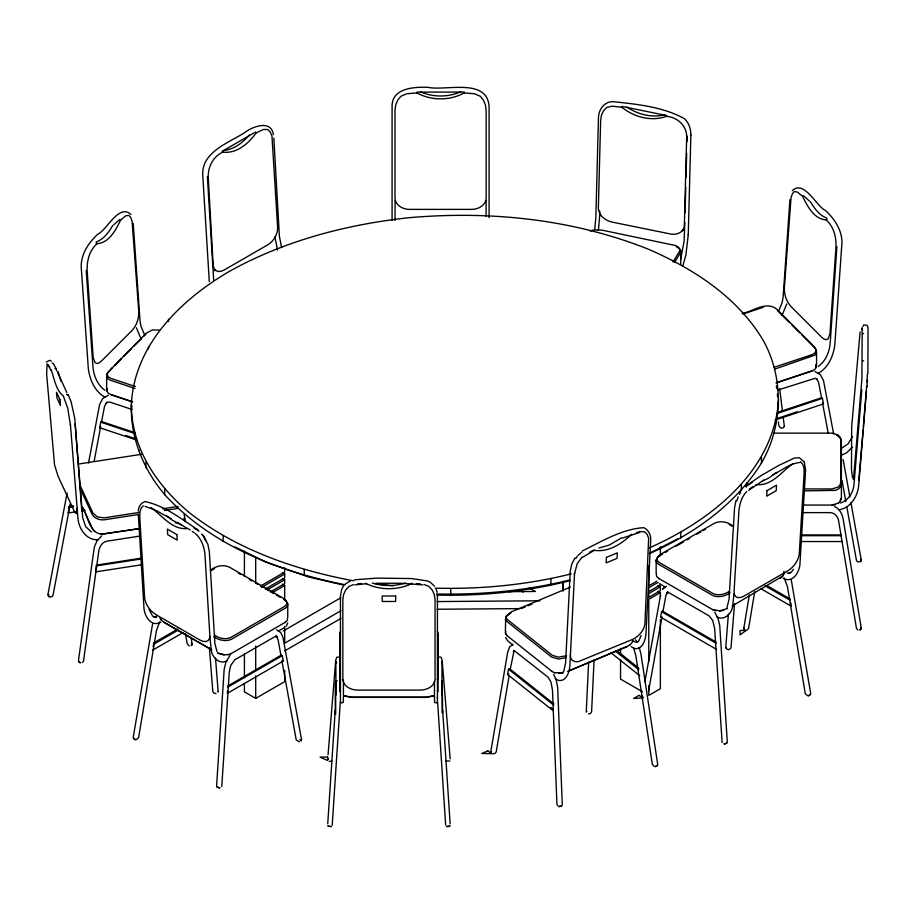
<?xml version="1.0" encoding="UTF-8"?>
<svg xmlns="http://www.w3.org/2000/svg" width="914" height="914" viewBox="0 0 914 914"><rect width="100%" height="100%" fill="white"/><g stroke="black" fill="none" stroke-linecap="round" stroke-linejoin="round"><path stroke-width="1.37" d="M861.891 329.611L862.199 327.783L861.891 379.036L853.459 479.496L853.333 478.708M598.464 117.975C598.327 109.771 604.565 101.123 613.408 101.683C637.458 104.299 663.176 106.835 684.552 118.74C688.985 122.967 691.007 129.205 690.87 135.249M598.384 230.328L599.607 216.538M682.712 266.362L685.877 255.04L688.265 234.601M562.967 591.175L563.195 581.304M563.161 590.398L563.355 581.932M598.464 117.746L595.859 217.246L594.786 229.026M599.607 216.721L599.755 211.043M684.837 222.559L684.14 241.045L680.587 259.747M685.1 212.642L685.774 187.142M686.026 177.236L686.665 153.152M686.962 141.819L687.111 136.152M688.253 234.784L690.87 135.032M867.877 373.575L868.049 327.486L867.043 325.258L863.764 324.927L863.022 326.481M586.251 711.743L588.627 662.159M594.089 659.874L591.587 711.972L590.513 713.388L588.547 713.971M340.282 701.998L332.239 825.136M574.575 572.804L569.97 664.318C569.742 670.682 566.988 681.901 558.42 680.427L555.438 678.805M867.397 373.952L866.918 382.086M733.976 593.7L732.662 606.348M216.618 785.56L224.181 669.299L225.941 662.09L230.031 655.327M227.552 690.881L227.392 693.315L283.283 661.051L282.3 655.646L281.249 655.144L227.952 685.911M327.738 823.834L335.244 710.087M106.584 390.187L106.755 374.112L112.456 367.577M106.927 388.381L106.755 390.872L108.081 393.009L111.028 394.757L132.633 401.954M107.224 391.295L107.384 388.918M789.924 199.618L783.138 296.844L782.224 302.283L778.579 311.148M836.916 246.7L830.141 343.847C829.147 352.61 825.605 361.03 818.373 366.411M866.689 385.697L863.319 426.941M725.727 647.809L728.389 614.162M734.536 603.686L731.006 647.957L728.744 649.785L726.413 648.814M328.057 754.804L335.746 660.079L336.843 657.166L339.094 657.097M337.186 680.85L335.689 680.747L335.278 685.808L335.278 714.325M867.455 380.03L866.826 387.308M861.799 389.787L853.984 484.706C853.322 492.178 848.58 500.266 840.514 503.02M863.09 429.786L858.794 480.147M866.483 390.769L858.634 486.042C857.446 496.748 850.374 508.184 839.041 509.772M416.978 92.908L406.719 93.765L400.949 96.244L397.761 100.083L395.705 104.973L394.985 110.445L394.985 198.132C395.328 205.342 402.903 209.409 409.449 209.386L471.704 209.386C478.251 209.409 485.825 205.342 486.168 198.132L486.168 110.445L485.448 104.973L483.392 100.083L480.204 96.244L474.446 93.765L464.175 92.908C449.848 100.848 431.305 100.848 416.978 92.908L417.081 91.868M505.362 632.922L505.671 617.064L510.892 612.906M505.853 631.346L505.556 633.608L506.916 635.573L552.262 671.641M632.591 640.017L632.294 642.291L629.975 644.93M78.513 660.171L94.279 547.303L97.09 540.562L101.74 535.878M141.213 558.168L96.267 565.126L95.81 571.856L141.613 564.772M283.706 599.321L286.436 601.481L287.739 603.903L287.407 606.211L285.511 608.05L231.402 639.286C225.644 641.936 218.926 640.154 213.83 636.83M287.556 618.161L287.236 620.423L284.94 622.571M138.288 511.086C138.3 506.87 141.007 502.894 145.029 501.58C164.68 505.671 181.669 519.118 198.258 530.109M81.814 511.2L74.754 418.281L71.052 401.577L68.322 395.042L66.768 394.174M345.446 584.834C278.85 571.604 211.568 545.635 164.703 494.668C143.395 469.43 130.188 437.669 131.353 404.342C134.267 345.001 180.744 299.872 229.128 271.515C284.22 240.782 346.109 224.57 408.524 217.749C489.561 210.563 572.724 218.96 648.609 249.305C694.32 269.139 738.535 297.804 764.058 341.836C784.109 379.538 782.795 426.21 761.431 463.078C735.324 504.791 693.692 533.925 649.317 553.644M131.353 410.112L132.016 405.93M574.358 574.426L577.157 563.732L582.001 557.197M778.579 399.452C774.181 471.373 710.441 520.934 649.317 547.874M676.326 246.7L679.308 248.562L680.736 250.722L680.393 252.858L674.578 262.375M743.916 627.552L749.331 594.945M754.701 591.701L748.612 628.409L747.161 629.975M133.204 737.438L152.638 623.634M153.141 646.689L153.541 644.347L177.762 630.363M490.784 751.708L507.624 652.55L509.509 646.998L512.8 644.29M552.924 710.555L507.613 674.509L508.515 669.197L509.726 668.785L553.895 703.929M509.018 676.394L496.188 751.982L494.977 753.433L492.623 753.844M510.206 669.402L514.114 650.528L548.16 677.308L551.005 682.141L552.49 690.184L556.923 804.32L557.677 805.6M644.861 681.855L660.548 595.174M716.496 649.386L660.616 617.121L661.599 611.729L662.65 611.226L715.948 641.994M648.506 691.418L661.942 617.167M662.947 611.569L665.883 595.528L667.906 592.169L666.854 592.672L669.379 592.946L709.081 615.865L712.692 620.412L714.611 628.306L722.129 742.499M441.862 662.399L442.01 661.599L441.976 695.177M47.951 594.42L67.076 493.012M69.064 506.55L73.291 505.808M75.359 511.863L68.424 512.937L69.087 506.459M70.287 503.74L53.001 595.425L52.155 596.522L49.687 596.991M88.521 462.987L99.637 404.434L102.756 398.55L108.332 395.225M135.9 439.794L99.66 427.718L100.711 422.165L101.454 421.514L134.838 432.642M94.108 461.387L100.643 426.712M101.683 421.171L104.596 406.044L106.847 402.343L106.104 402.983L107.909 402.057L110.514 402.286L132.13 409.495M642.439 696.091L642.896 696.994M860.108 331.908L851.665 426.872L851.471 469.659L852.545 477.691M287.716 622.925L286.333 626.181M735.999 500.495L734.57 507.727L729.029 599.538L726.916 607.707M841.394 483.986L840.674 486.625L838.629 488.876L835.579 490.372L803.635 490.898M840.115 501.26L840.8 498.747M841.234 498.244L840.526 500.861L838.207 503.363M666.363 116.341C677.8 117.163 687.431 126.269 686.643 138.06L684.346 225.518C684.083 232.373 676.326 235.412 670.408 233.973L611.706 222.011C605.068 220.514 598.59 215.213 598.35 208.004L600.647 120.545L601.469 115.221L603.548 110.743L606.645 107.532L612.151 106.161L621.851 107.269C633.985 117.072 651.362 121.87 666.363 116.341L666.649 115.324M221.771 786.417L229.288 672.224L230.705 665.506L234.818 659.794L274.52 636.864L277.045 636.601L275.902 636.281L276.485 636.373M641.068 635.516L638.783 641.045L636.704 642.359L637.709 642.119L635.333 642.108L632.808 640.737M736.901 500.826L738.204 496.816M786.748 303.951L782.064 315.296M732.571 606.805C731.486 613.877 723.899 621.212 716.645 616.687M183.691 519.609L184.651 517.175L184.16 514.548M744.339 628.329L744.316 629.712M860.737 561.539L860.508 559.985M852.534 436.412L848.135 443.873L841.531 448.271M340.614 631.254L339.7 633.333L339.7 677.514L340.614 679.593M437.28 679.593L438.194 677.514L438.194 633.333L437.28 631.254M97.021 243.695C89.069 250.744 86.579 261.598 87.218 271.835L93.194 357.523L95.01 362.607L96.77 363.452L98.906 363.007L101.203 361.293L132.324 330.171C136.723 325.224 138.928 318.506 138.791 311.937L132.084 221.257L130.725 217.509L128.874 215.35L125.812 215.807L120.625 220.091C115.861 229.814 109.223 242.941 97.021 243.695L96.061 242.941M621.851 107.269L622.343 106.287M739.437 494.394L740.66 491.972M656.161 573.535L656.161 559.974L657.463 557.563L662.639 553.987M343.39 586.194L341.722 589.279L340.442 595.7L340.442 701.803L341.048 702.923L343.276 702.455L343.436 696.297M327.852 759.363L328.526 758.814M449.631 826.222L446.786 826.599M450.031 825.788L449.368 826.336A5.107 2.948 0 0 1 446.535 826.313M574.872 558.031L571.661 564.441L570.222 571.33L565.617 662.684L563.961 670.67L562.27 673.275M159.676 621.908L156.477 630.466L138.608 737.655L136.14 739.7M575.843 558.477L577.225 556.18M112.776 225.461C108.8 232.11 103.865 239.148 96.301 241.936M672.99 261.987L679.536 251.27L679.856 249.293L678.531 247.294L675.777 245.58L601.698 230.088L593.483 229.974L590.284 231.048M801.624 334.707L814.717 347.811L816.385 350.302L816.556 352.838L815.208 355.009L774.684 369.13M155.666 617.293L156.58 615.967M852.534 447.06L846.638 452.784L841.588 455.115M222.867 152.078C212.756 156.74 207.535 167.559 208.289 178.367L213.168 264.889L213.853 268.031L215.464 270.27L217.852 271.435L220.8 271.378L224.021 270.087L268.042 244.666C273.743 241.01 277.662 234.487 277.65 227.655L271.961 136.037L270.224 132.05L267.756 129.56L263.54 129.468L256.24 132.804C248.722 143.304 236.703 154.02 222.867 152.078L222.113 151.198M793.386 569.319L791.353 572.095L789.205 573.238L790.096 572.907L787.228 573.124M662.57 589.439L663.724 588.079M792.278 190.66C804.126 179.213 816.808 206.907 825.342 210.369C835.476 219.691 843.645 232.544 841.657 246.86L834.848 344.429C833.488 355.683 828.427 367.874 817.996 373.449M46.271 361.99L49.836 360.299L51.31 361.03M249.373 134.952C243.021 142.515 234.464 149.165 224.398 150.376M133.513 737.769L133.33 738.432A5.107 2.948 0 0 0 135.352 739.563M133.787 738.363L135.341 739.792M300.992 740.923L301.46 740.02A5.107 2.948 0 0 0 301.072 739.677M143.281 505.773L141.167 508.104L139.945 511.863L139.739 516.707L144.629 597.676C145.497 604.645 150.01 610.838 155.848 614.585L199.915 640.029L203.148 641.388L206.004 641.548L208.198 640.508L209.512 638.36L209.832 635.321L204.942 554.352C204.188 546.629 201.377 538.826 195.425 533.593M746.727 491.583C741.7 496.462 739.757 503.66 738.946 510.435L734.068 591.392L734.376 594.443L735.701 596.591L737.895 597.63L740.751 597.459L743.985 596.099L788.051 570.667C793.889 566.909 798.39 560.728 799.27 553.747L804.16 472.789L803.943 467.945L802.721 464.175L800.607 461.844M114.479 365.566L121.528 358.517M123.539 356.494L131.605 348.44M133.615 346.417L141.681 338.363M143.692 336.341L145.714 334.33M631.528 534.279C621.737 544.058 607.879 552.764 593.494 550.205L589.838 552.079M664.032 587.782L666.397 586.262M663.267 588.525L664.501 587.325M726.756 743.093L724.299 743.985M113.793 224.787L118.751 220.308M578.174 555.335L582.001 551.942M99.66 427.718L100.414 427.067M776.614 472.401L768.537 478.193L762.516 481.05M782.91 575.969L732.148 606.028M779.871 578.471L782.475 576.414L784.189 573.592L783.869 571.319M748.692 490.304L763.727 480.079M826.119 219.897C834.082 226.946 836.573 237.8 835.922 248.037L829.946 333.724L828.141 338.797L826.382 339.654L824.245 339.208L821.949 337.495L790.827 306.361C786.428 301.426 784.223 294.708 784.349 288.127L791.067 197.447L792.427 193.699L794.277 191.54L797.328 192.009L802.526 196.293C807.291 206.004 813.928 219.143 826.119 219.897L827.09 219.143M449.848 760.985L446.043 761.008M582.047 557.609L594.408 550.239M621.691 537.775L609.17 545.121L598.967 548M345.412 583.84L350.553 580.927M745.63 486.191L761.236 475.554L778.979 465.306L794.312 458.085L799.259 457.754L804.103 461.753M746.966 485.905L752.188 482.352M749.537 488.933L752.736 486.751M677.491 538.986L649.774 553.119M561.619 805.954L558.957 806.616M222.742 150.981L254.332 132.736M331.851 761.008L329.246 761.488M681.547 231.116L683.672 229.814M802.526 196.293L803.589 195.642M210.357 570.347C215.99 565.732 223.941 563.915 230.477 567.765L283.203 598.202L285.716 600.201L286.927 602.429L286.619 604.565L284.86 606.268L230.751 637.504C225.358 639.983 219.086 638.246 214.333 635.127M210.94 570.679L214.63 568.554M153.689 642.942L177.922 628.958M260.536 586.023L284.688 572.084L284.688 567.834M152.558 650.208L182.926 632.671M261.747 587.256L284.688 574.003L284.688 577.854L265.368 589.004M267.779 589.53L284.688 579.773L284.688 583.623L270.19 591.986M272.612 592.512L284.688 585.543L284.688 599.607M230.911 653.761L285.351 622.251M278.427 631.071L284.528 627.552M283.191 631.026L340.785 597.779M341.048 610.666L284.688 643.205L284.688 626.33M284.688 650.894L341.048 618.355M227.792 687.122L282.3 655.646M244.415 683.386L244.415 691.864L255.703 698.376L284.688 681.65L284.688 670.465M772.559 474.983C781.504 470.561 790.119 463.261 800.333 462.427M665.095 552.57L667.551 551.153M676.131 546.195L683.489 541.945M687.168 539.82L689.613 538.403M696.971 534.164L700.65 532.039M703.106 530.623L705.562 529.206M656.892 581.155L648.78 585.84L648.78 566.017M658.057 582.412L648.78 587.771L648.78 591.609L660.376 584.914M660.376 586.845L648.78 593.529L648.78 597.379L660.376 590.684L660.376 586.845L657.92 585.428M660.376 596.853L660.376 592.603L648.78 599.298L648.78 661.485M729.555 591.209C724.802 594.329 718.53 596.065 713.137 593.586L659.04 562.339L657.28 560.636L656.972 558.511L658.171 556.272L660.696 554.284L713.423 523.836C719.946 519.986 727.91 521.803 733.542 526.43M730.069 592.912C724.973 596.225 718.255 598.007 712.497 595.368L658.388 564.121L656.481 562.281L656.161 559.974M630.386 644.519L626.844 646.724L567.925 671.413M582.504 550.856C601.869 541.362 622.091 528.943 643.833 527.664C648.712 529.937 651.248 535.581 650.665 540.825L646.049 632.442C645.821 638.795 643.068 650.025 634.51 648.552L631.151 646.644M838.515 503.054L831.957 505.054L803.623 505.054M660.616 617.121L661.667 616.619M412.443 583.269C397.967 590.513 379.927 590.513 365.451 583.269M792.849 463.649C781.699 471.43 771.793 486.522 755.947 484.569M727.51 608.53L719.706 610.815L712.623 609.547M570.347 587.096L511.314 611.832L506.493 615.67L506.207 617.807L507.487 619.646L552.422 655.395L558.66 657.177L566.474 655.715M521.391 608.507L525.322 606.862M527.949 605.765L531.879 604.108M568.131 671.105L627.141 646.381M460.713 91.8C448.077 97.375 433.076 97.375 420.44 91.8M353.764 584.537L348.999 586.4L345.698 590.021L343.573 594.591L342.841 599.653L342.841 679.456C343.401 686.688 351.376 690.081 357.785 690.104L420.109 690.104C426.518 690.081 434.493 686.688 435.053 679.456L435.053 599.653L434.321 594.591L432.196 590.021L428.894 586.4L424.13 584.537M48.705 594.5L47.985 595.014A5.107 2.948 0 0 0 48.75 596.591L48.91 596.831M48.796 595.151L48.659 596.556M191.483 645.444L192.203 644.93A5.107 2.948 0 0 0 191.437 643.353M191.392 645.638L191.529 644.221M82.306 662.513L83.482 661.199L98.769 551.268C99.34 546.846 102.14 542.013 106.858 541.191L140.242 536.027M160.773 622.24C150.661 627.792 143.692 614.951 143.875 606.313L138.322 514.239M227.255 660.616C220 665.129 212.414 657.794 211.317 650.734M622.617 538.015L639.811 532.416M808.559 695.862L810.112 694.446M862.462 361.099L863.627 360.676M227.872 654.801L231.265 653.476M507.613 674.509L508.824 674.098M742.122 313.525C752.976 311.548 766.32 300.398 776.82 309.32L814.1 346.6L815.642 348.908L815.802 351.25L814.557 353.261L812.089 354.643L774.227 367.257M743.013 314.028L763.304 307.264M775.929 382.852L812.432 370.684M777.014 382.658L812.123 370.947L815.06 369.21L816.385 367.062L816.225 364.583M777.506 390.187L815.242 378.259L817.047 379.184L816.305 378.533L818.556 382.235L821.458 397.373M777.631 412.408L821.697 397.716L822.44 398.367L823.48 403.908L775.175 420.017M777.049 413.494L822.44 398.367M777.117 418.475L797.236 411.768M783.549 427.569C779.916 430.186 777.905 424.667 778.545 421.925M636.35 532.702L639.971 531.525L644.678 531.857L647.169 534.393L648.654 538.289L644.93 623.714C644.05 630.82 638.589 636.59 632.294 639.537L578.151 661.713L574.849 661.599L572.301 660.342L570.724 658.057L570.302 654.984M434.538 695.565L426.21 697.131L351.684 697.131L343.344 695.565M434.15 695.908L426.153 697.405L351.73 697.405L343.744 695.908M565.869 657.772L558.431 659.04L551.69 657.12L506.744 621.36L505.362 619.372M299.461 741.814L296.25 740.032L281.958 661.096M215.944 693.623L213.773 692.983L212.825 691.475L209.363 647.615M219.908 787.651L218.766 787.754A5.107 2.948 0 0 1 216.789 786.588M219.6 787.914L217.144 787.011M405.588 583.029C394.825 586.331 383.069 586.331 372.306 583.029M862.462 333.839L863.627 333.541M655.247 766.72L657.166 765.452M435.281 588.148C480.855 589.381 526.887 584.96 571.159 573.878M436.686 593.974C481.335 594.991 526.418 590.73 569.81 579.979M570.187 580.641C526.738 591.724 481.529 596.145 436.743 595.071M664.775 114.73C651.796 118.066 637.721 114.433 626.81 106.995M860.074 629.78L861.011 629.403A5.107 2.948 0 0 0 860.977 627.758M860.097 629.975L860.737 628.329M719.764 611.055L723.682 610.358M79.152 463.946L141.91 454.235M69.464 507.384L73.68 506.733M82.306 510.789L85.082 510.355M139.031 512.468L104.173 517.861L97.398 516.97L92.908 512.994L80.626 486.534M162.738 508.801L178.081 506.425M137.877 514.605L104.413 519.78C99.809 520.294 94.622 518.718 92.223 514.513L81.106 490.567M164.371 510.503L178.321 508.344M139.225 528.543L104.367 533.936C89.503 535.947 88.304 516.33 82.431 507.339M175.465 522.934L178.253 522.511M139.077 528.772L100.734 534.176M96.644 565.857L141.601 558.9M831.911 505.259L835.35 504.757M331.097 826.599L328.263 826.222M354.529 579.807L376.397 578.128L411.506 578.551L427.341 580.927L430.048 582.069L434.504 586.194M355.089 584.903L366.605 583.68M513.691 650.425L514.068 650.448M562.75 672.853L554.661 672.67M558.625 673.458L562.681 673.127M357.58 583.863L361.521 583.566M438.789 657.097L441.039 657.166L442.148 660.079L450.156 758.826M418.235 92.085L462.918 92.085M228.123 654.561L224.193 654.744L217.612 652.973M214.036 270.51L216.07 270.475M508.39 591.678L535.353 591.472L529.252 587.953M437.121 601.561L539.9 600.784M437.121 609.25L519.917 608.621M98.461 539.74C86.693 540.78 78.661 528.829 77.964 518.238L70.389 424.199M773.872 433.145L831.969 433.145L838.127 435.007L840.012 437.086L840.674 439.52L840.674 482.581L840.012 485.014L838.127 487.082L831.969 488.956L803.635 488.956M803.6 512.617L830.266 512.617C835.19 512.834 838.172 517.073 838.664 521.106L856.464 628.409L857.915 629.975M801.11 534.93L841.086 534.93L841.086 535.684L801.11 535.684M801.132 541.545L842.057 541.545M860.051 561.813L857.469 561.733L856.452 560.328L846.844 507.11M376.465 583.269L401.429 583.269L422.805 584.903M189.289 645.958L187.233 643.799L185.371 633.653M80.329 662.639L78.855 661.348M80.204 662.833L79.21 662.399A5.107 2.948 0 0 1 78.558 660.822M416.373 583.566L420.314 583.863M156.671 617.053L153.803 616.836L154.695 617.156L152.547 616.025L149.073 609.398M55 368.593L56.108 368.719L56.759 370.993M353.752 580.721L350.93 580.344C293.76 569.285 237.229 549.531 190.66 513.702C157.631 486.808 131.17 448.34 131.353 404.342M374.843 583.498L393.123 585.897M623.519 106.732L665.643 115.324M159.39 330.114L152.444 329.954L146.331 333.119L107.509 372.706L107.349 375.048L108.595 377.059L111.062 378.442L135.398 386.553M145.075 506.31L155.574 510.206L171.341 518.901M224.136 654.984L217.84 653.281M744.99 629.975L744.076 629.403A5.107 2.948 0 0 1 744.099 627.758M67.168 394.791L68.322 395.042M343.881 585.177L308.041 576.825L266.168 562.213L235.138 546.983M814.82 371.415L820.395 374.751L823.514 380.635L833.591 433.636M723.991 743.722L725.122 743.836A5.107 2.948 0 0 0 727.11 742.659M134.941 388.427L110.605 380.315L107.943 378.819L106.584 376.637M110.72 394.482L132.347 401.692M100.711 422.165L135.421 433.739M125.904 435.567L135.306 438.697M716.028 610.883L712.989 609.832L658.548 578.322M783.115 578.311C793.238 583.875 800.207 571.022 800.024 562.396L805.577 470.31L804.331 462.153M826.85 218.126C819.287 215.35 814.351 208.312 810.375 201.651M276.599 629.826L280.632 632.442L282.917 637.092L301.574 739.849M558.614 806.319L559.699 806.525A5.107 2.948 0 0 0 561.973 805.554M181.372 524.979L172.289 520.192L166.291 515.496M151.038 507.578C162.201 515.347 172.106 530.44 187.953 528.486L190.089 529.949M551.839 671.31L554.981 672.944M282.22 660.536L283.283 661.051M836.596 435.053L840.674 438.297L841.394 440.936L841.394 497.536M105.156 397.247C94.736 391.683 89.606 379.493 88.292 368.228L81.495 270.658C79.507 256.343 87.675 243.49 97.809 234.178C106.344 230.716 119.026 203.011 130.873 214.459M834.699 506.573C839.498 508.812 842.262 513.931 843.142 518.969L861.159 627.552M299.895 739.666L301.186 740.694M729.258 524.625L731.726 526.053M767.189 585.725L790.199 599.013M764.927 585.737L790.359 600.429M760.962 588.753L791.341 606.279M659.371 583.623L665.461 587.142M657.92 591.187L660.376 592.603M807.748 695.771L805.28 693.737L787.411 586.537L784.223 577.991M661.599 611.729L716.108 643.307M519.483 590.01L523.151 592.123M642.645 691.864L620.549 679.113L620.549 659.542M282.426 572.701L284.688 574.003M282.426 578.471L284.688 579.773M282.426 584.24L284.688 585.543M238.337 573.124L240.793 574.54M249.373 579.499L251.83 580.916M255.509 583.041L257.954 584.457M260.41 585.874L262.866 587.291M265.311 588.707L268.99 590.832M271.447 592.238L273.892 593.654M276.348 595.071L280.027 597.196M163.686 622.023L211.477 649.614M211.751 649.957L164.029 622.4L160.99 619.886M119.551 219.451L120.625 220.091M180.161 523.996L187.164 528.452M52.212 362.927L53.515 363.806L56.108 368.719M193.802 527.698L199.012 531.263M192.226 531.4L194.351 532.862M91.434 531.971L85.608 526.544L82.683 517.632L75.119 423.833M860.622 559.357L861.011 559.631A5.107 2.948 0 0 1 860.977 561.265M616.801 650.642L638.886 668.214M615.602 651.248L638.783 669.699M610.952 652.779L639.686 675.64M513.028 645.078L507.499 640.68L505.613 637.515M654.081 766.275L652.322 764.31L635.824 655.544L633.585 647.82M508.515 669.197L553.793 705.208M550.822 707.516L553.027 709.275M822.737 403.268L823.48 403.908M104.779 390.209C97.604 384.954 93.993 376.328 93 367.657L86.224 270.498M255.337 132.016L256.24 132.804M804.389 196.51L809.358 200.977M658.96 578.642L656.663 576.506L656.343 574.243M777.437 310.52L789.525 322.619M791.547 324.63L799.601 332.696M201.548 534.039L203.228 535.901M810.387 693.852L810.569 694.503A5.107 2.948 0 0 1 808.547 695.645M336.512 662.97L335.872 661.599L335.918 695.177M94.553 531.514L92.771 529.183L82.843 507.807M276.542 636.464L278.153 640.074L280.941 655.487M714.805 612.46L717.947 618.172L719.718 625.382L727.281 741.631M506.07 634.042L507.384 635.938M203.274 535.193L207.889 544.413L209.329 551.645L214.87 643.467L216.984 651.625M635.653 639.811L636.464 641.08M327.852 825.788L328.526 826.336A5.107 2.948 0 0 0 331.359 826.313M553.758 674.406L556.318 680.382L557.689 687.728L562.27 804.549M48.202 365.28L51.058 370.444M657.486 764.892L657.497 765.555A5.107 2.948 0 0 1 655.189 766.492M491.344 752.828L491.012 751.891A5.107 2.948 0 0 1 491.492 751.594M159.71 617.51L161.424 620.343M49.779 367.177L47.105 363.761L46.625 374.077L54.554 464.918L58.05 476.217L74.183 510.972L76.285 513.759L77.164 508.253M144.561 334.958L140.927 326.081L140.013 320.654L133.227 223.416M141.087 339.094L136.403 327.749M203.376 536.118L205.696 540.734M57.662 372.455L66.779 392.449M68.036 512L68.424 512.937M61.078 381.412L57.97 371.461M639.274 647.318L641.022 654.493L657.726 764.584M791.25 579.705L810.695 693.52M436.172 589.279L437.121 592.421M273.377 134.632C271.058 119.277 252.355 126.612 244.552 132.667C228.317 143.098 200.337 152.364 202.851 176.596L209.295 281.695M51.104 369.69C54.372 378.43 55.628 389.89 63.272 395.899L67.785 408.318L70.492 425.501M746.761 482.581L747.412 485.014M281.626 247.614L279.398 236.349L273.857 138.14M277.536 250.093L274.886 236.715M437.28 697.313L437.44 697.965M822.509 402.914L828.267 433.419M191.357 639.389L192.191 643.936M843.142 459.525L849.894 496.953M850.9 502.494L861.182 559.471M842.057 480.547L845.838 501.523M790.747 602.772L791.147 605.114M211.237 650.265L209.843 636.201M213.682 280.381L207.387 176.631M779.642 388.541L782.418 410.957M783.115 416.567L784.326 426.255M776.374 385.754L776.683 388.53M777.323 394.094L777.631 396.882M778.271 402.434L778.579 405.222M464.072 91.868L464.175 92.908M215.51 658.091L218.16 691.727M815.756 365.12L815.928 367.485M442.65 710.087L450.156 823.834M445.655 825.136L437.612 701.998M816.556 352.838L816.556 366.388M761.431 457.308L761.431 463.078M746.201 484.363L746.201 487.139M741.391 484.546L741.391 490.304M680.736 250.722L680.736 264.272M680.804 532.279L680.804 538.049M660.376 546.572L660.376 555.072M660.376 619.464L660.376 688.722L648.78 695.405L648.78 685.511M620.549 648.357L620.549 655.349M550.936 578.836L550.936 584.606M489.081 217.635L489.081 106.927C487.768 77.313 445.404 91.24 428.026 87.333C414.236 86.807 391.409 87.938 392.083 106.927L392.083 220.445M486.088 200.623L486.088 216.218M450.728 588.742L450.831 595.597M442.604 712.909L442.205 680.747L442.205 712.737M437.989 647.615L437.989 691.772M437.44 595.7L437.44 701.803L436.846 702.923L434.618 702.455L434.458 696.297M434.458 681.364L434.458 694.583M395.065 200.623L395.065 220.445M343.436 679.947L343.436 694.583M339.905 647.615L339.905 691.772M335.689 680.747L335.689 714.12M304.271 569.479L304.271 575.249M287.739 603.903L287.739 617.453M255.703 557.654L255.703 583.155M255.703 646.084L255.703 670.111M255.703 675.766L255.703 698.376M244.415 551.142L244.415 576.631M244.415 653.704L244.415 677.731M223.142 535.741L223.142 541.511M185.096 518.215L185.096 521.677M168.553 319.26L168.553 321.568M164.703 488.899L164.703 494.668M148.502 346.486L148.502 348.794M145.886 461.958L145.886 467.728M586.537 711.892A5.107 2.948 0 0 1 587.005 711.583M217.612 691.51A5.107 2.948 0 0 1 217.989 691.852M725.899 647.935A5.107 2.948 0 0 1 726.276 647.592M138.905 450.579A5.107 2.948 0 0 1 139.111 450.191M784.041 426.392A5.107 2.948 0 0 1 784.246 426.781M606.416 557.391L606.142 562.91L617.03 558.351L617.304 552.833L606.416 557.391M767.017 490.658L766.686 496.199L776.203 490.715L776.534 485.163L767.017 490.658M513.622 651.145L513.382 651.751L513.725 651.076M667.848 592.066L666.9 592.98L667.848 592.066M746.041 630.477L740.054 634.864L740.054 630.477L746.041 630.477M638.989 695.394L633.619 698.49L643.216 697.828L638.989 695.394M487.95 750.885L481.804 753.467L491.469 753.684L487.95 750.885M395.671 596.019L382.223 596.019L382.223 601.481L395.671 601.481L395.671 596.019M327.658 757.078L320.06 757.078L327.658 760.528L327.658 757.078M176.882 534.587L167.365 529.092L167.696 534.633L177.213 540.128L176.882 534.587M276.999 636.909L276.039 635.984L276.999 636.909M59.993 399.772L56.508 392.266L56.965 397.933L60.45 405.439L59.993 399.772"/></g></svg>
